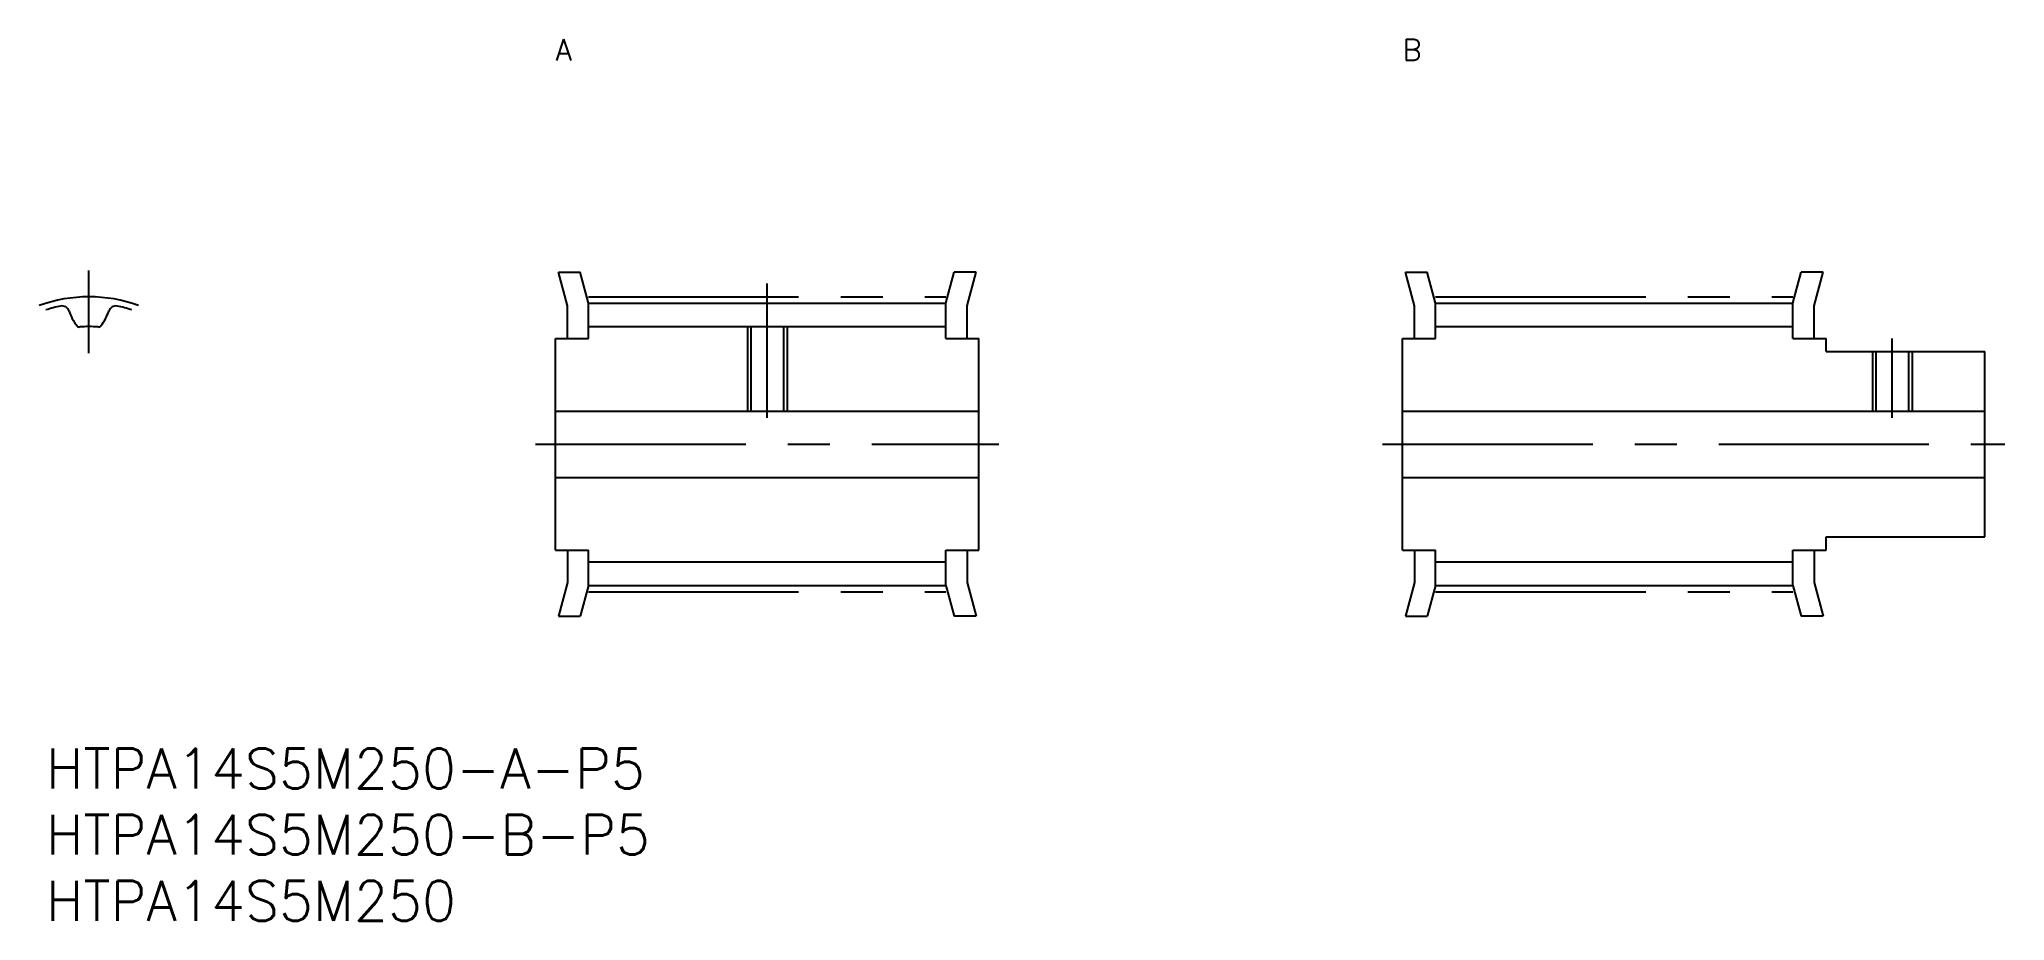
# Model space of a CAD drawing. Extents: x -1 to 148, y -13 to 54.
import ezdxf

# ---------------------------------------------------------------- set-up
doc = ezdxf.new("R2010")
doc.units = 0
doc.header["$LTSCALE"] = 0.5
doc.linetypes.add('CENTER', pattern=[50.8, 31.75, -6.35, 6.35, -6.35])
doc.linetypes.add('DASHED', pattern=[19.05, 12.7, -6.35])
for name, color, linetype in [('MSM_CENTER', 1, 'CENTER'), ('MSM_CONTINUOUS', 7, 'CONTINUOUS'), ('MSM_DASHED', 4, 'DASHED'), ('MSM_PART_NUMBER', 7, 'CONTINUOUS')]:
    doc.layers.add(name, color=color, linetype=linetype)
doc.styles.get("Standard").update_dxf_attribs({"font": 'txt.shx', "height": 3, "bigfont": 'bigfont.shx'})

# ---------------------------------------------------------------- blocks, each defined once
blk = doc.blocks.new('*U4')
at = {"layer": 'MSM_PART_NUMBER'}
blk.add_text('HTPA14S5M250-A-P5', height=3, dxfattribs=at).set_placement((0, -3))
blk = doc.blocks.new('*U5')
at = {"layer": 'MSM_PART_NUMBER'}
blk.add_text('HTPA14S5M250-B-P5', height=3, dxfattribs=at).set_placement((0, -8))
blk = doc.blocks.new('*U6')
at = {"layer": 'MSM_PART_NUMBER'}
blk.add_text('HTPA14S5M250', height=3, dxfattribs=at).set_placement((0, -13))

msp = doc.modelspace()

# ---------------------------------------------------------------- linework, layer by layer
at = {"layer": 'MSM_CENTER'}
for p, q in [((3.25, 29.89), (3.25, 36.14)), ((54.5, 25), (54.5, 35.14)), ((41, 34.14), (68, 34.14)), ((105, 34.14), (132, 34.14)), ((139.5, 25), (139.5, 31)), ((37, 23), (72, 23)), ((101, 23), (148, 23)), ((41, 11.86), (68, 11.86)), ((105, 11.86), (132, 11.86))]:
    msp.add_line(p, q, dxfattribs=at)
msp.add_arc((3.25, 23), 11.14, 70.3286, 109.6714, dxfattribs=at)
at = {"layer": 'MSM_CONTINUOUS'}
for p, q in [((39.4, 33.45), (38.72, 36)), ((38.72, 36), (40.37, 36)), ((41, 33.66), (40.37, 36)), ((68, 33.66), (68.63, 36)), ((70.28, 36), (68.63, 36)), ((69.6, 33.45), (70.28, 36)), ((103.4, 33.45), (102.72, 36)), ((102.72, 36), (104.37, 36)), ((105, 33.66), (104.37, 36)), ((132, 33.66), (132.63, 36)), ((134.28, 36), (132.63, 36)), ((133.6, 33.45), (134.28, 36)), ((39.4, 31), (39.4, 33.45)), ((41, 33.66), (68, 33.66)), ((41, 31), (41, 33.66)), ((68, 31), (68, 33.66)), ((69.6, 31), (69.6, 33.45)), ((103.4, 31), (103.4, 33.45)), ((105, 33.66), (132, 33.66)), ((105, 31), (105, 33.66)), ((132, 31), (132, 33.66)), ((133.6, 31), (133.6, 33.45)), ((41, 31.89), (68, 31.89)), ((105, 31.89), (132, 31.89)), ((38.5, 15), (38.5, 31)), ((38.5, 31), (41, 31)), ((68, 31), (70.5, 31)), ((70.5, 15), (70.5, 31)), ((102.5, 31), (105, 31)), ((102.5, 15), (102.5, 31)), ((132, 31), (134.5, 31)), ((134.5, 30), (134.5, 31)), ((134.5, 30), (146.5, 30)), ((146.5, 16), (146.5, 30)), ((38.5, 25.5), (70.5, 25.5)), ((102.5, 25.5), (146.5, 25.5)), ((38.5, 20.5), (70.5, 20.5)), ((102.5, 20.5), (146.5, 20.5)), ((38.5, 15), (41, 15)), ((39.4, 15), (39.4, 12.55)), ((41, 12.34), (41, 15)), ((68, 15), (70.5, 15)), ((68, 12.34), (68, 15)), ((69.6, 15), (69.6, 12.55)), ((102.5, 15), (105, 15)), ((103.4, 15), (103.4, 12.55)), ((105, 12.34), (105, 15)), ((132, 12.34), (132, 15)), ((132, 15), (134.5, 15)), ((133.6, 15), (133.6, 12.55)), ((134.5, 16), (146.5, 16)), ((134.5, 15), (134.5, 16)), ((137.5, 16), (137.5, 16)), ((140.5, 16), (140.5, 16)), ((41, 14.11), (68, 14.11)), ((105, 14.11), (132, 14.11)), ((39.4, 12.55), (38.72, 10)), ((41, 12.34), (40.37, 10)), ((41, 12.34), (68, 12.34)), ((68, 12.34), (68.63, 10)), ((69.6, 12.55), (70.28, 10)), ((103.4, 12.55), (102.72, 10)), ((105, 12.34), (104.37, 10)), ((105, 12.34), (132, 12.34)), ((132, 12.34), (132.63, 10)), ((133.6, 12.55), (134.28, 10)), ((38.72, 10), (40.37, 10)), ((70.28, 10), (68.63, 10)), ((102.72, 10), (104.37, 10)), ((134.28, 10), (132.63, 10))]:
    msp.add_line(p, q, dxfattribs=at)
for centre, radius, start, end in [((3.25, 23), 10.66, 101.6015, 107.7508), ((1.22, 32.9), 0.55, 17.2826, 101.5677), ((4.87, 34.04), 3.27, 197.2826, 219.602), ((1.62, 34.04), 3.27, 320.398, 342.7174), ((5.28, 32.9), 0.55, 78.4323, 162.7174), ((3.25, 23), 10.66, 72.2492, 78.4323), ((2.54, 32.11), 0.25, 219.602, 274.4284), ((3.25, 23), 8.89, 85.5716, 94.4284), ((3.96, 32.11), 0.25, 265.5716, 320.398)]:
    msp.add_arc(centre, radius, start, end, dxfattribs=at)
at = {"layer": 'MSM_DASHED'}
for p, q in [((53, 31.89), (53, 25.5)), ((53.27, 31.89), (53.27, 25.5)), ((55.73, 31.89), (55.73, 25.5)), ((56, 31.89), (56, 25.5)), ((138, 30), (138, 25.5)), ((138.27, 30), (138.27, 25.5)), ((140.73, 30), (140.73, 25.5)), ((141, 30), (141, 25.5))]:
    msp.add_line(p, q, dxfattribs=at)

# ---------------------------------------------------------------- block references
at = {"layer": 'MSM_CONTINUOUS'}
for name in ['*U4', '*U5', '*U6']:
    msp.add_blockref(name, (0, 0), dxfattribs=at)

# ---------------------------------------------------------------- texts
at = {"layer": 'MSM_PART_NUMBER'}
for s, p in [('A', (38.5, 52)), ('B', (102.5, 52))]:
    msp.add_text(s, height=1.6, dxfattribs=at).set_placement(p)

doc.saveas('drawing.dxf')
